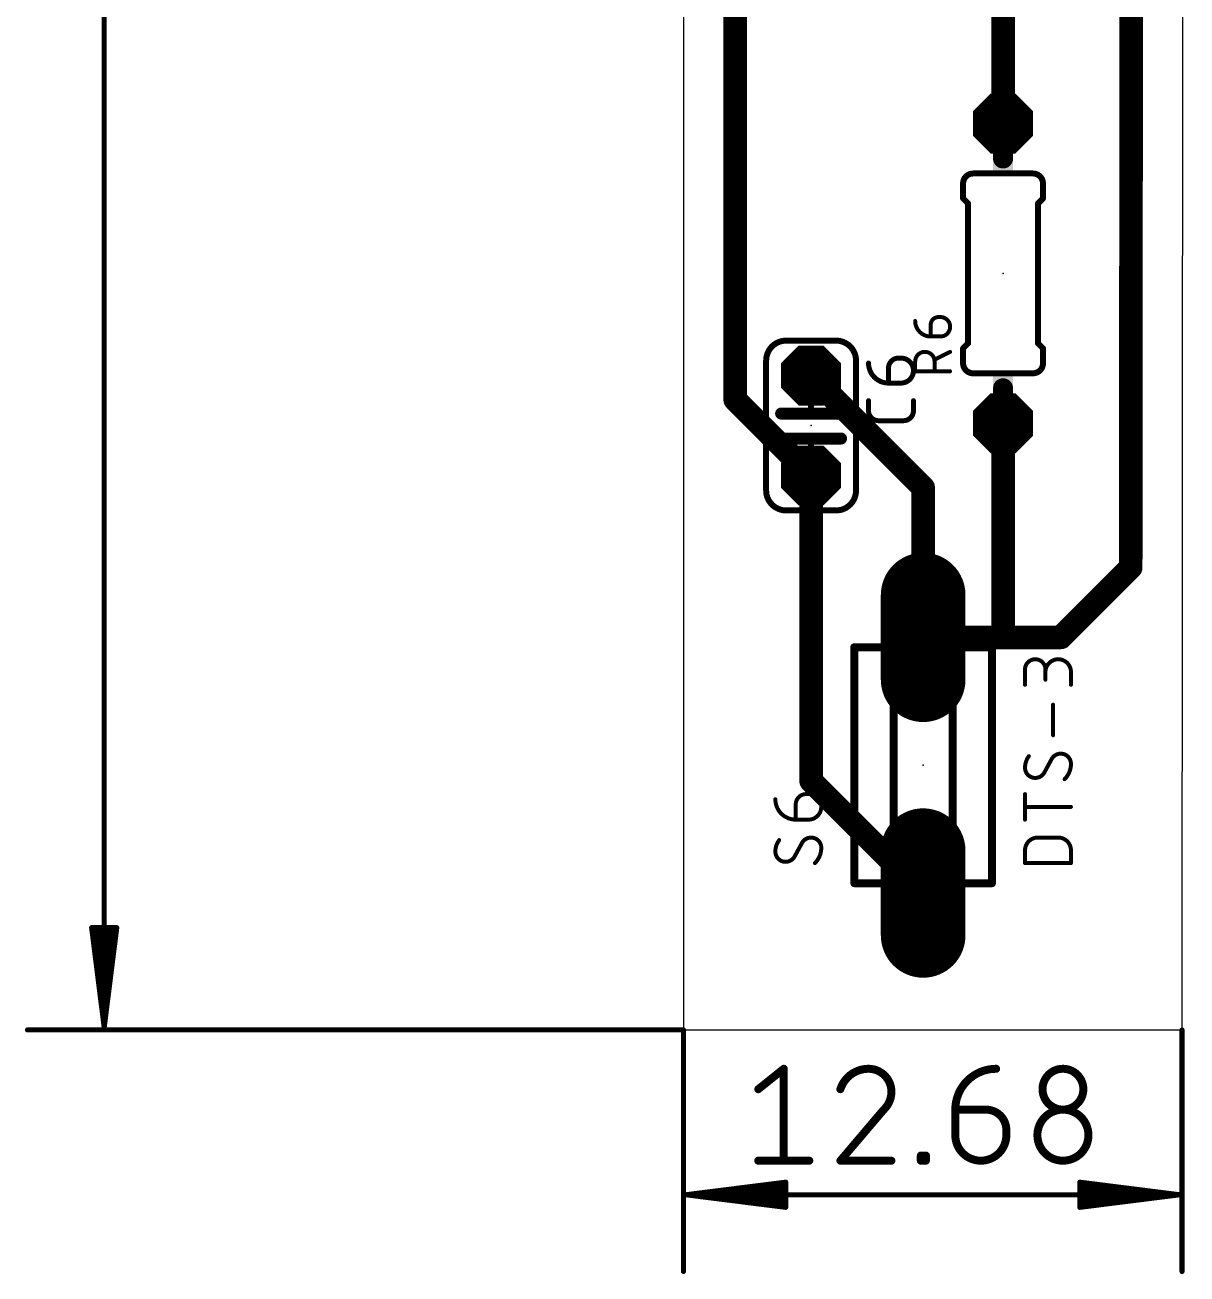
# Model space of a CAD drawing. Extents: x 53 to 97, y 25 to 264.
# Drawn here: x 53.87 to 83.42, y 112.28 to 144.04 of the extents above; entities that cross this region are included whole.
import ezdxf

# ---------------------------------------------------------------- set-up
doc = ezdxf.new("R2010")
doc.units = 0
for name, color, linetype in [('1', 12, 'CONTINUOUS'), ('16', 132, 'CONTINUOUS'), ('17', 110, 'CONTINUOUS'), ('20', 31, 'CONTINUOUS'), ('21', 253, 'CONTINUOUS'), ('23', 53, 'CONTINUOUS'), ('25', 253, 'CONTINUOUS'), ('27', 253, 'CONTINUOUS'), ('29', 253, 'CONTINUOUS'), ('30', 253, 'CONTINUOUS'), ('44', 253, 'CONTINUOUS'), ('51', 253, 'CONTINUOUS')]:
    doc.layers.add(name, color=color, linetype=linetype)

# ---------------------------------------------------------------- blocks, each defined once
blk = doc.blocks.new('OCTAGONP')
at = {"const_width": 0.5}
blk.add_lwpolyline([(-0.25, -0.1036), (-0.25, 0.1036), (-0.1036, 0.25), (0.1036, 0.25), (0.25, 0.1036), (0.25, -0.1036), (0.1036, -0.25), (-0.1036, -0.25), (-0.25, -0.1036), (-0.25, 0.1036)], dxfattribs=at)
blk = doc.blocks.new('RECT')
blk.add_solid([(-0.5, -0.5), (0.5, -0.5), (-0.5, 0.5), (0.5, 0.5)])
blk = doc.blocks.new('LONGP100')
at = {"const_width": 1}
blk.add_lwpolyline([(-0.5, 0), (0.5, 0)], dxfattribs=at)
at = {"const_width": 0.5}
for points in [[(-0.5, 0.25, 1), (-0.5, -0.25)], [(0.5, -0.25, 1), (0.5, 0.25)]]:
    blk.add_lwpolyline(points, format="xyb", dxfattribs=at)

msp = doc.modelspace()

# ---------------------------------------------------------------- linework, layer by layer
at = {"layer": '1'}
for points, const_width in [([(55.88, 118.556), (55.88, 262.495)], 0.13), ([(55.88, 118.556), (55.5608, 121.091)], 0.13), ([(55.5608, 121.091), (56.1992, 121.091)], 0.13), ([(55.88, 118.556), (55.62, 121.091)], 0.13), ([(55.88, 118.556), (55.75, 121.091)], 0.13), ([(56.1992, 121.091), (55.88, 118.556)], 0.13), ([(56.01, 121.091), (55.88, 118.556)], 0.13), ([(56.14, 121.091), (55.88, 118.556)], 0.13), ([(70.612, 118.491), (53.93, 118.491)], 0.13), ([(70.612, 118.491), (70.612, 112.35)], 0.13), ([(83.292, 118.491), (83.292, 112.35)], 0.13), ([(72.5148, 116.9841), (73.1639, 117.5034)], 0.2032), ([(73.1639, 117.5034), (73.1639, 115.1666)], 0.2032), ([(75.7062, 116.4648), (74.6027, 115.1666)], 0.2032), ([(77.5257, 116.4648), (78.3046, 116.4648)], 0.2032), ([(77.5257, 115.8157), (77.5257, 116.4648)], 0.2032), ([(78.8239, 115.9455), (78.8239, 115.8157)], 0.2032), ([(76.6484, 115.1666), (76.6484, 115.2964)], 0.2032), ([(76.6484, 115.2964), (76.7782, 115.2964)], 0.2032), ([(76.7782, 115.2964), (76.7782, 115.1666)], 0.2032), ([(72.5148, 115.1666), (73.813, 115.1666)], 0.2032), ([(74.6027, 115.1666), (75.9009, 115.1666)], 0.2032), ([(76.7782, 115.1666), (76.6484, 115.1666)], 0.2032), ([(70.677, 114.3), (73.212, 114.6192)], 0.13), ([(73.212, 114.6192), (73.212, 113.9808)], 0.13), ([(83.227, 114.3), (80.692, 114.6192)], 0.13), ([(80.692, 114.6192), (80.692, 113.9808)], 0.13), ([(70.677, 114.3), (73.212, 114.56)], 0.13), ([(70.677, 114.3), (73.212, 114.43)], 0.13), ([(70.677, 114.3), (83.227, 114.3)], 0.13), ([(73.212, 113.9808), (70.677, 114.3)], 0.13), ([(73.212, 114.17), (70.677, 114.3)], 0.13), ([(73.212, 114.04), (70.677, 114.3)], 0.13), ([(83.227, 114.3), (80.692, 114.56)], 0.13), ([(83.227, 114.3), (80.692, 114.43)], 0.13), ([(80.692, 113.9808), (83.227, 114.3)], 0.13), ([(80.692, 114.17), (83.227, 114.3)], 0.13), ([(80.692, 114.04), (83.227, 114.3)], 0.13)]:
    msp.add_lwpolyline(points, dxfattribs=dict(at, const_width=const_width))
for points, const_width in [([(55.593, 121.0951, 1), (55.5285, 121.0869)], 0.065), ([(55.5608, 121.1235, 1), (55.5608, 121.0585)], 0.065), ([(55.6523, 121.0943, 1), (55.5877, 121.0877)], 0.065), ([(55.7825, 121.0927, 1), (55.7175, 121.0893)], 0.065), ([(56.0425, 121.0893, 1), (55.9775, 121.0927)], 0.065), ([(56.1723, 121.0877, 1), (56.1077, 121.0943)], 0.065), ([(56.2315, 121.0869, 1), (56.167, 121.0951)], 0.065), ([(56.1992, 121.0585, 1), (56.1992, 121.1235)], 0.065), ([(53.93, 118.5235, 1), (53.93, 118.4585)], 0.065), ([(55.8478, 118.5601, 1), (55.9122, 118.5519)], 0.065), ([(55.8477, 118.5593, 1), (55.9123, 118.5527)], 0.065), ([(55.8475, 118.5543, 1), (55.9125, 118.5577)], 0.065), ([(55.8475, 118.5577, 1), (55.9125, 118.5543)], 0.065), ([(55.8475, 118.556, 1), (55.9125, 118.556)], 0.065), ([(55.8477, 118.5527, 1), (55.9123, 118.5593)], 0.065), ([(55.8478, 118.5519, 1), (55.9122, 118.5601)], 0.065), ([(70.6445, 118.491, 1), (70.5795, 118.491)], 0.065), ([(70.612, 118.4585, 1), (70.612, 118.5235)], 0.065), ([(83.3245, 118.491, 1), (83.2595, 118.491)], 0.065), ([(73.2147, 117.5034, 1), (73.1131, 117.5034)], 0.1016), ([(73.1956, 117.4637, 1), (73.1322, 117.5431)], 0.1016), ([(75.3167, 117.5034, 0.3252), (74.6027, 116.9841)], 0.2032), ([(75.9009, 116.9192, 0.4142), (75.3167, 117.5034)], 0.2032), ([(75.3167, 117.5542, 1), (75.3167, 117.4526)], 0.1016), ([(75.3167, 117.4526, 1), (75.3167, 117.5542)], 0.1016), ([(78.5643, 117.5034, 0.4142), (77.5257, 116.4648)], 0.2032), ([(78.5643, 117.4526, 1), (78.5643, 117.5542)], 0.1016), ([(80.782, 116.9841, 1), (79.7434, 116.9841)], 0.2032), ([(72.4831, 117.0238, 1), (72.5465, 116.9444)], 0.1016), ([(74.5543, 116.9998, 1), (74.651, 116.9685)], 0.1016), ([(75.7062, 116.4648, 0.2053), (75.9009, 116.9192)], 0.2032), ([(75.9517, 116.9192, 1), (75.8501, 116.9192)], 0.1016), ([(75.8501, 116.9192, 1), (75.9517, 116.9192)], 0.1016), ([(79.7434, 116.9841, 1), (80.782, 116.9841)], 0.2032), ([(79.7942, 116.9841, 1), (79.6926, 116.9841)], 0.1016), ([(79.6926, 116.9841, 1), (79.7942, 116.9841)], 0.1016), ([(80.8328, 116.9841, 1), (80.7312, 116.9841)], 0.1016), ([(80.7312, 116.9841, 1), (80.8328, 116.9841)], 0.1016), ([(75.6711, 116.5016, 1), (75.7412, 116.428)], 0.1016), ([(75.7449, 116.4319, 1), (75.6675, 116.4977)], 0.1016), ([(77.5257, 116.5156, 1), (77.5257, 116.414)], 0.1016), ([(77.5765, 116.4648, 1), (77.4749, 116.4648)], 0.1016), ([(78.8239, 115.9455, 0.4142), (78.3046, 116.4648)], 0.2032), ([(78.3046, 116.5156, 1), (78.3046, 116.414)], 0.1016), ([(78.3046, 116.414, 1), (78.3046, 116.5156)], 0.1016), ([(80.9118, 115.8157, 1), (79.6136, 115.8157)], 0.2032), ([(77.4749, 116.4648, 1), (77.5765, 116.4648)], 0.1016), ([(77.5257, 115.8157, 1), (78.8239, 115.8157)], 0.2032), ([(77.5765, 115.8157, 1), (77.4749, 115.8157)], 0.1016), ([(78.8747, 115.9455, 1), (78.7731, 115.9455)], 0.1016), ([(78.7731, 115.9455, 1), (78.8747, 115.9455)], 0.1016), ([(78.8747, 115.8157, 1), (78.7731, 115.8157)], 0.1016), ([(79.6136, 115.8157, 1), (80.9118, 115.8157)], 0.2032), ([(79.6644, 115.8157, 1), (79.5628, 115.8157)], 0.1016), ([(80.9626, 115.8157, 1), (80.861, 115.8157)], 0.1016), ([(77.4749, 115.8157, 1), (77.5765, 115.8157)], 0.1016), ([(78.7731, 115.8157, 1), (78.8747, 115.8157)], 0.1016), ([(79.5628, 115.8157, 1), (79.6644, 115.8157)], 0.1016), ([(80.861, 115.8157, 1), (80.9626, 115.8157)], 0.1016), ([(76.6992, 115.2964, 1), (76.5976, 115.2964)], 0.1016), ([(76.6484, 115.3472, 1), (76.6484, 115.2456)], 0.1016), ([(76.829, 115.2964, 1), (76.7274, 115.2964)], 0.1016), ([(76.7782, 115.2456, 1), (76.7782, 115.3472)], 0.1016), ([(72.5148, 115.2174, 1), (72.5148, 115.1158)], 0.1016), ([(73.1131, 115.1666, 1), (73.2147, 115.1666)], 0.1016), ([(73.813, 115.1158, 1), (73.813, 115.2174)], 0.1016), ([(74.6027, 115.2174, 1), (74.6027, 115.1158)], 0.1016), ([(74.564, 115.1995, 1), (74.6414, 115.1337)], 0.1016), ([(75.9009, 115.1158, 1), (75.9009, 115.2174)], 0.1016), ([(76.6484, 115.2174, 1), (76.6484, 115.1158)], 0.1016), ([(76.5976, 115.1666, 1), (76.6992, 115.1666)], 0.1016), ([(76.7274, 115.1666, 1), (76.829, 115.1666)], 0.1016), ([(76.7782, 115.1158, 1), (76.7782, 115.2174)], 0.1016), ([(73.2445, 114.6192, 1), (73.1795, 114.6192)], 0.065), ([(73.2161, 114.587, 1), (73.2079, 114.6515)], 0.065), ([(80.6961, 114.6515, 1), (80.6879, 114.587)], 0.065), ([(80.7245, 114.6192, 1), (80.6595, 114.6192)], 0.065), ([(70.677, 114.3325, 1), (70.677, 114.2675)], 0.065), ([(70.6811, 114.3322, 1), (70.6729, 114.2678)], 0.065), ([(70.6753, 114.3325, 1), (70.6787, 114.2675)], 0.065), ([(70.6787, 114.3325, 1), (70.6753, 114.2675)], 0.065), ([(70.6803, 114.3323, 1), (70.6737, 114.2677)], 0.065), ([(70.6737, 114.3323, 1), (70.6803, 114.2677)], 0.065), ([(70.6729, 114.3322, 1), (70.6811, 114.2678)], 0.065), ([(73.2153, 114.5277, 1), (73.2087, 114.5923)], 0.065), ([(73.2137, 114.3975, 1), (73.2103, 114.4625)], 0.065), ([(80.6953, 114.5923, 1), (80.6887, 114.5277)], 0.065), ([(80.6937, 114.4625, 1), (80.6903, 114.3975)], 0.065), ([(83.2311, 114.2678, 1), (83.2229, 114.3322)], 0.065), ([(83.2229, 114.2678, 1), (83.2311, 114.3322)], 0.065), ([(83.2303, 114.2677, 1), (83.2237, 114.3323)], 0.065), ([(83.2237, 114.2677, 1), (83.2303, 114.3323)], 0.065), ([(83.2253, 114.2675, 1), (83.2287, 114.3325)], 0.065), ([(83.2287, 114.2675, 1), (83.2253, 114.3325)], 0.065), ([(83.227, 114.2675, 1), (83.227, 114.3325)], 0.065), ([(73.1795, 113.9808, 1), (73.2445, 113.9808)], 0.065), ([(73.2079, 113.9485, 1), (73.2161, 114.013)], 0.065), ([(73.2087, 114.0077, 1), (73.2153, 114.0723)], 0.065), ([(73.2103, 114.1375, 1), (73.2137, 114.2025)], 0.065), ([(80.6903, 114.2025, 1), (80.6937, 114.1375)], 0.065), ([(80.6887, 114.0723, 1), (80.6953, 114.0077)], 0.065), ([(80.6879, 114.013, 1), (80.6961, 113.9485)], 0.065), ([(80.6595, 113.9808, 1), (80.7245, 113.9808)], 0.065), ([(70.5795, 112.35, 1), (70.6445, 112.35)], 0.065), ([(83.2595, 112.35, 1), (83.3245, 112.35)], 0.065)]:
    msp.add_lwpolyline(points, format="xyb", dxfattribs=dict(at, const_width=const_width))
at = {"layer": '16', "const_width": 0.6}
for points in [[(81.9864, 130.2464), (82.042, 193.3626)], [(78.74, 141.5364), (78.74, 155.523)], [(71.928, 134.5181), (71.928, 147.32)], [(73.8581, 135.128), (76.708, 132.2781)], [(73.8581, 132.588), (71.928, 134.5181)], [(78.74, 133.9164), (78.74, 128.472)], [(73.8581, 132.588), (73.8581, 124.8219)], [(76.708, 132.2781), (76.708, 128.472)], [(80.212, 128.472), (81.9864, 130.2464)], [(76.708, 128.472), (78.74, 128.472)], [(78.74, 128.472), (80.212, 128.472)], [(73.8581, 124.8219), (76.708, 121.972)]]:
    msp.add_lwpolyline(points, dxfattribs=at)
at = {"layer": '16', "const_width": 0.3}
for points in [[(78.59, 141.5364, 1), (78.89, 141.5364)], [(73.9642, 135.2341, 1), (73.752, 135.0219)], [(72.0341, 134.6242, 1), (71.8219, 134.412)], [(71.778, 134.5181, 1), (72.078, 134.5181)], [(78.89, 133.9164, 1), (78.59, 133.9164)], [(74.0081, 132.588, 1), (73.7081, 132.588)], [(73.752, 132.4819, 1), (73.9642, 132.6941)], [(76.858, 132.2781, 1), (76.558, 132.2781)], [(76.6019, 132.172, 1), (76.8141, 132.3842)], [(82.0924, 130.1403, 1), (81.8803, 130.3524)], [(81.8364, 130.2465, 1), (82.1364, 130.2462)], [(76.708, 128.622, 1), (76.708, 128.322)], [(76.558, 128.472, 1), (76.858, 128.472)], [(78.74, 128.622, 1), (78.74, 128.322)], [(78.59, 128.472, 1), (78.89, 128.472)], [(78.74, 128.322, 1), (78.74, 128.622)], [(80.1059, 128.5781, 1), (80.3181, 128.3659)], [(80.212, 128.322, 1), (80.212, 128.622)], [(73.9642, 124.928, 1), (73.752, 124.7158)], [(73.7081, 124.8219, 1), (74.0081, 124.8219)], [(76.6019, 121.8659, 1), (76.8141, 122.0781)]]:
    msp.add_lwpolyline(points, format="xyb", dxfattribs=at)
at = {"layer": '20'}
for p, q in [((70.612, 262.56), (70.612, 118.491)), ((83.292, 118.491), (83.419, 262.56)), ((70.612, 118.491), (83.292, 118.491))]:
    msp.add_line(p, q, dxfattribs=at)
at = {"layer": '21'}
for points, const_width in [([(77.978, 140.2664, 0.4142), (77.724, 140.0124)], 0.1524), ([(77.7621, 140.0124, 1), (77.6859, 140.0124)], 0.0762), ([(77.6859, 140.0124, 1), (77.7621, 140.0124)], 0.0762), ([(77.978, 140.3045, 1), (77.978, 140.2283)], 0.0762), ([(77.978, 140.2283, 1), (77.978, 140.3045)], 0.0762), ([(79.756, 140.0124, 0.4142), (79.502, 140.2664)], 0.1524), ([(79.502, 140.3045, 1), (79.502, 140.2283)], 0.0762), ([(79.502, 140.2283, 1), (79.502, 140.3045)], 0.0762), ([(79.7941, 140.0124, 1), (79.7179, 140.0124)], 0.0762), ([(79.7179, 140.0124, 1), (79.7941, 140.0124)], 0.0762), ([(77.6859, 139.6314, 1), (77.7621, 139.6314)], 0.0762), ([(77.7509, 139.6583, 1), (77.6971, 139.6045)], 0.0762), ([(77.8891, 139.5044, 1), (77.8129, 139.5044)], 0.0762), ([(77.8241, 139.4775, 1), (77.8779, 139.5313)], 0.0762), ([(79.6671, 139.5044, 1), (79.5909, 139.5044)], 0.0762), ([(79.6021, 139.5313, 1), (79.6559, 139.4775)], 0.0762), ([(79.7179, 139.6314, 1), (79.7941, 139.6314)], 0.0762), ([(79.7829, 139.6045, 1), (79.7291, 139.6583)], 0.0762), ([(73.2231, 136.017, 0.4142), (72.7151, 135.509)], 0.1524), ([(73.2231, 136.0551, 1), (73.2231, 135.9789)], 0.0762), ([(73.2231, 135.9789, 1), (73.2231, 136.0551)], 0.0762), ([(75.0011, 135.509, 0.4142), (74.4931, 136.017)], 0.1524), ([(74.4931, 136.0551, 1), (74.4931, 135.9789)], 0.0762), ([(74.4931, 135.9789, 1), (74.4931, 136.0551)], 0.0762), ([(77.8129, 135.9484, 1), (77.8891, 135.9484)], 0.0762), ([(77.8779, 135.9215, 1), (77.8241, 135.9753)], 0.0762), ([(79.5909, 135.9484, 1), (79.6671, 135.9484)], 0.0762), ([(79.6559, 135.9753, 1), (79.6021, 135.9215)], 0.0762), ([(77.7621, 135.8214, 1), (77.6859, 135.8214)], 0.0762), ([(77.6971, 135.8483, 1), (77.7509, 135.7945)], 0.0762), ([(79.7941, 135.8214, 1), (79.7179, 135.8214)], 0.0762), ([(79.7291, 135.7945, 1), (79.7829, 135.8483)], 0.0762), ([(72.7532, 135.509, 1), (72.677, 135.509)], 0.0762), ([(72.677, 135.509, 1), (72.7532, 135.509)], 0.0762), ([(75.0392, 135.509, 1), (74.963, 135.509)], 0.0762), ([(74.963, 135.509, 1), (75.0392, 135.509)], 0.0762), ([(77.724, 135.4404, 0.4142), (77.978, 135.1864)], 0.1524), ([(77.7621, 135.4404, 1), (77.6859, 135.4404)], 0.0762), ([(77.6859, 135.4404, 1), (77.7621, 135.4404)], 0.0762), ([(79.502, 135.1864, 0.4142), (79.756, 135.4404)], 0.1524), ([(79.7941, 135.4404, 1), (79.7179, 135.4404)], 0.0762), ([(79.7179, 135.4404, 1), (79.7941, 135.4404)], 0.0762), ([(77.978, 135.2245, 1), (77.978, 135.1483)], 0.0762), ([(77.978, 135.1483, 1), (77.978, 135.2245)], 0.0762), ([(79.502, 135.2245, 1), (79.502, 135.1483)], 0.0762), ([(79.502, 135.1483, 1), (79.502, 135.2245)], 0.0762), ([(73.0961, 134.239, 1), (73.0961, 134.0866)], 0.1524), ([(74.6201, 134.0866, 1), (74.6201, 134.239)], 0.1524), ([(73.0961, 133.604, 1), (73.0961, 133.4516)], 0.1524), ([(74.6201, 133.4516, 1), (74.6201, 133.604)], 0.1524), ([(72.7151, 132.207, 0.4142), (73.2231, 131.699)], 0.1524), ([(72.7532, 132.207, 1), (72.677, 132.207)], 0.0762), ([(72.677, 132.207, 1), (72.7532, 132.207)], 0.0762), ([(74.4931, 131.699, 0.4142), (75.0011, 132.207)], 0.1524), ([(75.0392, 132.207, 1), (74.963, 132.207)], 0.0762), ([(74.963, 132.207, 1), (75.0392, 132.207)], 0.0762), ([(73.2231, 131.7371, 1), (73.2231, 131.6609)], 0.0762), ([(73.2231, 131.6609, 1), (73.2231, 131.7371)], 0.0762), ([(74.4931, 131.7371, 1), (74.4931, 131.6609)], 0.0762), ([(74.4931, 131.6609, 1), (74.4931, 131.7371)], 0.0762), ([(75.0088, 128.222, 1), (74.9072, 128.222)], 0.1016), ([(74.958, 128.2728, 1), (74.958, 128.1712)], 0.1016), ([(75.208, 128.1712, 1), (75.208, 128.2728)], 0.1016), ([(78.208, 128.2728, 1), (78.208, 128.1712)], 0.1016), ([(78.5088, 128.222, 1), (78.4072, 128.222)], 0.1016), ([(78.458, 128.1712, 1), (78.458, 128.2728)], 0.1016), ([(76.0088, 126.222, 1), (75.9072, 126.222)], 0.1016), ([(77.5088, 126.222, 1), (77.4072, 126.222)], 0.1016), ([(75.9072, 124.222, 1), (76.0088, 124.222)], 0.1016), ([(77.4072, 124.222, 1), (77.5088, 124.222)], 0.1016), ([(74.958, 122.2728, 1), (74.958, 122.1712)], 0.1016), ([(74.9072, 122.222, 1), (75.0088, 122.222)], 0.1016), ([(75.208, 122.1712, 1), (75.208, 122.2728)], 0.1016), ([(78.208, 122.2728, 1), (78.208, 122.1712)], 0.1016), ([(78.4072, 122.222, 1), (78.5088, 122.222)], 0.1016), ([(78.458, 122.1712, 1), (78.458, 122.2728)], 0.1016)]:
    msp.add_lwpolyline(points, format="xyb", dxfattribs=dict(at, const_width=const_width))
for points, const_width in [([(77.724, 140.0124), (77.724, 139.6314)], 0.1524), ([(79.502, 140.2664), (77.978, 140.2664)], 0.1524), ([(79.756, 140.0124), (79.756, 139.6314)], 0.1524), ([(77.851, 139.5044), (77.724, 139.6314)], 0.1524), ([(77.851, 139.5044), (77.851, 135.9484)], 0.1524), ([(79.629, 139.5044), (79.756, 139.6314)], 0.1524), ([(79.629, 139.5044), (79.629, 135.9484)], 0.1524), ([(73.2231, 136.017), (74.4931, 136.017)], 0.1524), ([(77.851, 135.9484), (77.724, 135.8214)], 0.1524), ([(79.629, 135.9484), (79.756, 135.8214)], 0.1524), ([(77.724, 135.4404), (77.724, 135.8214)], 0.1524), ([(79.756, 135.4404), (79.756, 135.8214)], 0.1524), ([(72.7151, 132.207), (72.7151, 135.509)], 0.1524), ([(75.0011, 132.207), (75.0011, 135.509)], 0.1524), ([(79.502, 135.1864), (77.978, 135.1864)], 0.1524), ([(74.6201, 134.1628), (73.0961, 134.1628)], 0.3048), ([(74.6201, 133.5278), (73.0961, 133.5278)], 0.3048), ([(73.2231, 131.699), (74.4931, 131.699)], 0.1524), ([(74.958, 122.222), (74.958, 128.222)], 0.2032), ([(74.958, 128.222), (75.208, 128.222)], 0.2032), ([(78.208, 128.222), (78.458, 128.222)], 0.2032), ([(78.458, 128.222), (78.458, 122.222)], 0.2032), ([(75.958, 124.222), (75.958, 126.222)], 0.2032), ([(77.458, 124.222), (77.458, 126.222)], 0.2032), ([(74.958, 122.222), (75.208, 122.222)], 0.2032), ([(78.458, 122.222), (78.208, 122.222)], 0.2032)]:
    msp.add_lwpolyline(points, dxfattribs=dict(at, const_width=const_width))
at = {"layer": '23'}
for p in [(78.74, 137.7264), (73.8581, 133.858), (76.708, 125.222)]:
    msp.add_point(p, dxfattribs=at)
at = {"layer": '25'}
for points, const_width in [([(76.5048, 136.5173, 0.4142), (76.8999, 136.1222)], 0.1016), ([(76.5302, 136.5173, 1), (76.4794, 136.5173)], 0.0508), ([(77.0975, 136.6161, 0.4142), (76.8999, 136.4185)], 0.1016), ([(77.0975, 136.6415, 1), (77.0975, 136.5907)], 0.0508), ([(77.0975, 136.5907, 1), (77.0975, 136.6415)], 0.0508), ([(77.1469, 136.1222, 1), (77.1469, 136.6161)], 0.1016), ([(77.1469, 136.6415, 1), (77.1469, 136.5907)], 0.0508), ([(77.1469, 136.5907, 1), (77.1469, 136.6415)], 0.0508), ([(76.9253, 136.4185, 1), (76.8745, 136.4185)], 0.0508), ([(76.8745, 136.4185, 1), (76.9253, 136.4185)], 0.0508), ([(76.8999, 136.1476, 1), (76.8999, 136.0968)], 0.0508), ([(76.8745, 136.1222, 1), (76.9253, 136.1222)], 0.0508), ([(76.8999, 136.0968, 1), (76.8999, 136.1476)], 0.0508), ([(77.1469, 136.1476, 1), (77.1469, 136.0968)], 0.0508), ([(77.1469, 136.0968, 1), (77.1469, 136.1476)], 0.0508), ([(76.0806, 135.5725, 0.4142), (75.8266, 135.3185)], 0.127), ([(76.0806, 135.6043, 1), (76.0806, 135.5408)], 0.0635), ([(76.0806, 135.5408, 1), (76.0806, 135.6043)], 0.0635), ([(76.1441, 134.9375, 1), (76.1441, 135.5725)], 0.127), ([(76.1441, 135.6043, 1), (76.1441, 135.5408)], 0.0635), ([(76.1441, 135.5408, 1), (76.1441, 135.6043)], 0.0635), ([(76.9987, 135.4841, 1), (76.5048, 135.4841)], 0.1016), ([(77.4052, 135.7084, 1), (77.3824, 135.7538)], 0.0508), ([(75.3186, 135.4455, 0.4142), (75.8266, 134.9375)], 0.127), ([(75.3504, 135.4455, 1), (75.2869, 135.4455)], 0.0635), ([(75.8584, 135.3185, 1), (75.7948, 135.3185)], 0.0635), ([(75.7948, 135.3185, 1), (75.8584, 135.3185)], 0.0635), ([(76.5302, 135.4841, 1), (76.4794, 135.4841)], 0.0508), ([(76.4794, 135.4841, 1), (76.5302, 135.4841)], 0.0508), ([(76.5048, 135.2626, 1), (76.5048, 135.2118)], 0.0508), ([(76.9873, 135.5562, 1), (77.01, 135.5108)], 0.0508), ([(77.0241, 135.4841, 1), (76.9733, 135.4841)], 0.0508), ([(76.9733, 135.4841, 1), (77.0241, 135.4841)], 0.0508), ([(77.3938, 135.2118, 1), (77.3938, 135.2626)], 0.0508), ([(75.7948, 134.9375, 1), (75.8584, 134.9375)], 0.0635), ([(75.8266, 134.9692, 1), (75.8266, 134.9058)], 0.0635), ([(75.8266, 134.9058, 1), (75.8266, 134.9692)], 0.0635), ([(76.1441, 134.9692, 1), (76.1441, 134.9058)], 0.0635), ([(76.1441, 134.9058, 1), (76.1441, 134.9692)], 0.0635), ([(76.4794, 135.2372, 1), (76.5302, 135.2372)], 0.0508), ([(76.9733, 135.2372, 1), (77.0241, 135.2372)], 0.0508), ([(75.3504, 134.4893, 1), (75.2869, 134.4893)], 0.0635), ([(76.4934, 134.4893, 1), (76.4299, 134.4893)], 0.0635), ([(75.3186, 134.2353, 0.4142), (75.5726, 133.9813)], 0.127), ([(75.3504, 134.2353, 1), (75.2869, 134.2353)], 0.0635), ([(75.2869, 134.2353, 1), (75.3504, 134.2353)], 0.0635), ([(75.5726, 134.013, 1), (75.5726, 133.9495)], 0.0635), ([(75.5726, 133.9495, 1), (75.5726, 134.013)], 0.0635), ([(76.2076, 133.9813, 0.4142), (76.4616, 134.2353)], 0.127), ([(76.2076, 134.013, 1), (76.2076, 133.9495)], 0.0635), ([(76.2076, 133.9495, 1), (76.2076, 134.013)], 0.0635), ([(76.4934, 134.2353, 1), (76.4299, 134.2353)], 0.0635), ([(76.4299, 134.2353, 1), (76.4934, 134.2353)], 0.0635), ([(73.7277, 124.4868, 0.4142), (73.4681, 124.2272)], 0.1016), ([(73.7277, 124.5122, 1), (73.7277, 124.4614)], 0.0508), ([(73.7277, 124.4614, 1), (73.7277, 124.5122)], 0.0508), ([(73.7926, 123.8377, 1), (73.7926, 124.4868)], 0.1016), ([(73.7926, 124.5122, 1), (73.7926, 124.4614)], 0.0508), ([(73.7926, 124.4614, 1), (73.7926, 124.5122)], 0.0508), ([(72.9488, 124.357, 0.4142), (73.4681, 123.8377)], 0.1016), ([(72.9742, 124.357, 1), (72.9234, 124.357)], 0.0508), ([(73.4935, 124.2272, 1), (73.4427, 124.2272)], 0.0508), ([(73.4427, 124.2272, 1), (73.4935, 124.2272)], 0.0508), ([(73.4681, 123.8631, 1), (73.4681, 123.8123)], 0.0508), ([(73.4427, 123.8377, 1), (73.4935, 123.8377)], 0.0508), ([(73.4681, 123.8123, 1), (73.4681, 123.8631)], 0.0508), ([(73.7926, 123.8631, 1), (73.7926, 123.8123)], 0.0508), ([(73.7926, 123.8123, 1), (73.7926, 123.8631)], 0.0508), ([(73.0462, 123.317, 0.1623), (72.9488, 123.0249)], 0.1016), ([(73.0665, 123.3018, 1), (73.0258, 123.3322)], 0.0508), ([(73.8576, 123.3819, 0.2656), (73.6304, 123.2521)], 0.1016), ([(73.6085, 123.265, 1), (73.6523, 123.2392)], 0.0508), ([(73.6527, 123.2399, 1), (73.6081, 123.2643)], 0.0508), ([(74.1172, 123.1223, 0.4142), (73.8576, 123.3819)], 0.1016), ([(73.8576, 123.4073, 1), (73.8576, 123.3565)], 0.0508), ([(73.8576, 123.3565, 1), (73.8576, 123.4073)], 0.0508), ([(72.9488, 123.0249, 0.4142), (73.2084, 122.7653)], 0.1016), ([(72.9742, 123.0249, 1), (72.9234, 123.0249)], 0.0508), ([(72.9234, 123.0249, 1), (72.9742, 123.0249)], 0.0508), ([(73.2084, 122.7653, 0.2656), (73.4356, 122.8951)], 0.1016), ([(73.4133, 122.9072, 1), (73.4579, 122.8829)], 0.0508), ([(73.4575, 122.8822, 1), (73.4138, 122.908)], 0.0508), ([(73.9549, 122.7328, 0.2), (74.1172, 123.1223)], 0.1016), ([(74.1426, 123.1223, 1), (74.0918, 123.1223)], 0.0508), ([(74.0918, 123.1223, 1), (74.1426, 123.1223)], 0.0508), ([(73.2084, 122.7907, 1), (73.2084, 122.7399)], 0.0508), ([(73.2084, 122.7399, 1), (73.2084, 122.7907)], 0.0508), ([(73.937, 122.7508, 1), (73.9728, 122.7148)], 0.0508)]:
    msp.add_lwpolyline(points, format="xyb", dxfattribs=dict(at, const_width=const_width))
for points, const_width in [([(77.0975, 136.6161), (77.1469, 136.6161)], 0.1016), ([(76.8999, 136.1222), (76.8999, 136.4185)], 0.1016), ([(77.1469, 136.1222), (76.8999, 136.1222)], 0.1016), ([(76.0806, 135.5725), (76.1441, 135.5725)], 0.127), ([(77.3938, 135.7311), (76.9987, 135.5335)], 0.1016), ([(75.8266, 134.9375), (75.8266, 135.3185)], 0.127), ([(76.5048, 135.2372), (76.5048, 135.4841)], 0.1016), ([(77.3938, 135.2372), (76.5048, 135.2372)], 0.1016), ([(76.9987, 135.4841), (76.9987, 135.2372)], 0.1016), ([(76.1441, 134.9375), (75.8266, 134.9375)], 0.127), ([(75.3186, 134.2353), (75.3186, 134.4893)], 0.127), ([(76.4616, 134.4893), (76.4616, 134.2353)], 0.127), ([(76.2076, 133.9813), (75.5726, 133.9813)], 0.127), ([(73.7277, 124.4868), (73.7926, 124.4868)], 0.1016), ([(73.4681, 123.8377), (73.4681, 124.2272)], 0.1016), ([(73.7926, 123.8377), (73.4681, 123.8377)], 0.1016), ([(73.6304, 123.2521), (73.4356, 122.8951)], 0.1016)]:
    msp.add_lwpolyline(points, dxfattribs=dict(at, const_width=const_width))
at = {"layer": '27'}
for points, const_width in [([(79.8181, 127.6562, 1), (79.2988, 127.6562)], 0.1016), ([(79.3242, 127.6562, 1), (79.2734, 127.6562)], 0.0508), ([(79.2734, 127.6562, 1), (79.3242, 127.6562)], 0.0508), ([(80.4672, 127.5912, 1), (79.8181, 127.5912)], 0.1016), ([(79.8435, 127.6562, 1), (79.7927, 127.6562)], 0.0508), ([(79.7927, 127.6562, 1), (79.8435, 127.6562)], 0.0508), ([(79.7927, 127.5912, 1), (79.8435, 127.5912)], 0.0508), ([(79.7927, 127.3965, 1), (79.8435, 127.3965)], 0.0508), ([(80.4926, 127.5912, 1), (80.4418, 127.5912)], 0.0508), ([(80.4418, 127.5912, 1), (80.4926, 127.5912)], 0.0508), ([(79.2734, 127.2667, 1), (79.3242, 127.2667)], 0.0508), ([(80.4418, 127.2667, 1), (80.4926, 127.2667)], 0.0508), ([(80.0382, 126.7615, 1), (79.9874, 126.7615)], 0.0508), ([(79.9874, 125.9826, 1), (80.0382, 125.9826)], 0.0508), ([(79.3962, 125.4506, 0.1623), (79.2988, 125.1585)], 0.1016), ([(79.4165, 125.4354, 1), (79.3758, 125.4658)], 0.0508), ([(80.2076, 125.5155, 0.2656), (79.9804, 125.3857)], 0.1016), ([(80.4672, 125.2559, 0.4142), (80.2076, 125.5155)], 0.1016), ([(80.2076, 125.5409, 1), (80.2076, 125.4901)], 0.0508), ([(80.2076, 125.4901, 1), (80.2076, 125.5409)], 0.0508), ([(79.2988, 125.1585, 0.4142), (79.5584, 124.8988)], 0.1016), ([(79.3242, 125.1585, 1), (79.2734, 125.1585)], 0.0508), ([(79.2734, 125.1585, 1), (79.3242, 125.1585)], 0.0508), ([(79.9585, 125.3986, 1), (80.0023, 125.3728)], 0.0508), ([(80.0027, 125.3735, 1), (79.9581, 125.3978)], 0.0508), ([(80.3049, 124.8664, 0.2), (80.4672, 125.2559)], 0.1016), ([(80.4926, 125.2559, 1), (80.4418, 125.2559)], 0.0508), ([(80.4418, 125.2559, 1), (80.4926, 125.2559)], 0.0508), ([(79.5584, 124.8988, 0.2656), (79.7856, 125.0287)], 0.1016), ([(79.5584, 124.9242, 1), (79.5584, 124.8734)], 0.0508), ([(79.5584, 124.8734, 1), (79.5584, 124.9242)], 0.0508), ([(79.7633, 125.0408, 1), (79.8079, 125.0165)], 0.0508), ([(79.8075, 125.0158, 1), (79.7638, 125.0416)], 0.0508), ([(80.287, 124.8844, 1), (80.3228, 124.8484)], 0.0508), ([(79.3242, 124.4868, 1), (79.2734, 124.4868)], 0.0508), ([(79.2988, 124.1877, 1), (79.2988, 124.1368)], 0.0508), ([(80.4672, 124.1368, 1), (80.4672, 124.1877)], 0.0508), ([(79.2734, 123.8377, 1), (79.3242, 123.8377)], 0.0508), ([(79.6234, 123.3819, 0.4142), (79.2988, 123.0574)], 0.1016), ([(79.6234, 123.4073, 1), (79.6234, 123.3565)], 0.0508), ([(79.6234, 123.3565, 1), (79.6234, 123.4073)], 0.0508), ([(80.4672, 123.0574, 0.4142), (80.1426, 123.3819)], 0.1016), ([(80.1426, 123.4073, 1), (80.1426, 123.3565)], 0.0508), ([(80.1426, 123.3565, 1), (80.1426, 123.4073)], 0.0508), ([(79.3242, 123.0574, 1), (79.2734, 123.0574)], 0.0508), ([(79.2734, 123.0574, 1), (79.3242, 123.0574)], 0.0508), ([(80.4926, 123.0574, 1), (80.4418, 123.0574)], 0.0508), ([(80.4418, 123.0574, 1), (80.4926, 123.0574)], 0.0508), ([(79.2988, 122.7582, 1), (79.2988, 122.7074)], 0.0508), ([(79.2734, 122.7328, 1), (79.3242, 122.7328)], 0.0508), ([(80.4418, 122.7328, 1), (80.4926, 122.7328)], 0.0508), ([(80.4672, 122.7074, 1), (80.4672, 122.7582)], 0.0508)]:
    msp.add_lwpolyline(points, format="xyb", dxfattribs=dict(at, const_width=const_width))
at = {"layer": '27', "const_width": 0.1016}
for points in [[(79.2988, 127.2667), (79.2988, 127.6562)], [(79.8181, 127.6562), (79.8181, 127.3965)], [(80.4672, 127.2667), (80.4672, 127.5912)], [(80.0128, 125.9826), (80.0128, 126.7615)], [(79.9804, 125.3857), (79.7856, 125.0287)], [(79.2988, 123.8377), (79.2988, 124.4868)], [(80.4672, 124.1623), (79.2988, 124.1623)], [(79.6234, 123.3819), (80.1426, 123.3819)], [(79.2988, 122.7328), (79.2988, 123.0574)], [(80.4672, 123.0574), (80.4672, 122.7328)], [(80.4672, 122.7328), (79.2988, 122.7328)]]:
    msp.add_lwpolyline(points, dxfattribs=at)
at = {"layer": '44'}
for centre, radius in [((78.74, 141.5364), 0.4064), ((73.8581, 135.128), 0.4064), ((78.74, 133.9164), 0.4064), ((73.8581, 132.588), 0.4064), ((76.708, 128.472), 0.65), ((76.708, 121.972), 0.65)]:
    msp.add_circle(centre, radius, dxfattribs=at)
at = {"layer": '51'}
for points, const_width in [([(78.74, 141.5364), (78.74, 140.6474)], 0.508), ([(73.8581, 135.128), (73.8581, 134.1628)], 0.1524), ([(78.74, 133.9164), (78.74, 134.8054)], 0.508), ([(73.8581, 132.588), (73.8581, 133.5278)], 0.1524), ([(74.958, 122.222), (74.958, 128.222)], 0.2032), ([(74.958, 128.222), (78.458, 128.222)], 0.2032), ([(78.458, 128.222), (78.458, 122.222)], 0.2032), ([(75.958, 123.722), (75.958, 126.722)], 0.2032), ([(75.958, 126.722), (77.458, 126.722)], 0.2032), ([(77.458, 126.722), (77.458, 123.722)], 0.2032), ([(77.458, 123.722), (75.958, 123.722)], 0.2032), ([(78.458, 122.222), (74.958, 122.222)], 0.2032)]:
    msp.add_lwpolyline(points, dxfattribs=dict(at, const_width=const_width))
for points, const_width in [([(78.867, 141.5364, 1), (78.613, 141.5364)], 0.254), ([(78.613, 140.6474, 1), (78.867, 140.6474)], 0.254), ([(73.8962, 135.128, 1), (73.82, 135.128)], 0.0762), ([(78.867, 134.8054, 1), (78.613, 134.8054)], 0.254), ([(73.82, 134.1628, 1), (73.8962, 134.1628)], 0.0762), ([(78.613, 133.9164, 1), (78.867, 133.9164)], 0.254), ([(73.8962, 133.5278, 1), (73.82, 133.5278)], 0.0762), ([(73.82, 132.588, 1), (73.8962, 132.588)], 0.0762), ([(75.0088, 128.222, 1), (74.9072, 128.222)], 0.1016), ([(74.958, 128.2728, 1), (74.958, 128.1712)], 0.1016), ([(78.5088, 128.222, 1), (78.4072, 128.222)], 0.1016), ([(78.458, 128.1712, 1), (78.458, 128.2728)], 0.1016), ([(76.0088, 126.722, 1), (75.9072, 126.722)], 0.1016), ([(75.958, 126.7728, 1), (75.958, 126.6712)], 0.1016), ([(77.5088, 126.722, 1), (77.4072, 126.722)], 0.1016), ([(77.458, 126.6712, 1), (77.458, 126.7728)], 0.1016), ([(75.958, 123.7728, 1), (75.958, 123.6712)], 0.1016), ([(75.9072, 123.722, 1), (76.0088, 123.722)], 0.1016), ([(77.4072, 123.722, 1), (77.5088, 123.722)], 0.1016), ([(77.458, 123.6712, 1), (77.458, 123.7728)], 0.1016), ([(74.958, 122.2728, 1), (74.958, 122.1712)], 0.1016), ([(74.9072, 122.222, 1), (75.0088, 122.222)], 0.1016), ([(78.4072, 122.222, 1), (78.5088, 122.222)], 0.1016), ([(78.458, 122.1712, 1), (78.458, 122.2728)], 0.1016)]:
    msp.add_lwpolyline(points, format="xyb", dxfattribs=dict(at, const_width=const_width))

# ---------------------------------------------------------------- block references
at = {"layer": '17'}
for name, p, xscale, yscale, rotation in [('OCTAGONP', (78.74, 141.5364), 1.3208, 1.3208, 90), ('OCTAGONP', (78.74, 141.5364), 1.3208, 1.3208, 90), ('OCTAGONP', (73.8581, 135.128), 1.3208, 1.3208, 270), ('OCTAGONP', (73.8581, 135.128), 1.3208, 1.3208, 270), ('OCTAGONP', (78.74, 133.9164), 1.3208, 1.3208, 90), ('OCTAGONP', (78.74, 133.9164), 1.3208, 1.3208, 90), ('OCTAGONP', (73.8581, 132.588), 1.3208, 1.3208, 270), ('OCTAGONP', (73.8581, 132.588), 1.3208, 1.3208, 270), ('LONGP100', (76.708, 128.472), 1.95, 1.95, 90), ('LONGP100', (76.708, 128.472), 1.95, 1.95, 90), ('LONGP100', (76.708, 121.972), 1.95, 1.95, 90), ('LONGP100', (76.708, 121.972), 1.95, 1.95, 90)]:
    msp.add_blockref(name, p, dxfattribs=dict(at, xscale=xscale, yscale=yscale, rotation=rotation))
at = {"layer": '21', "xscale": 0.381, "yscale": 0.508, "rotation": 90}
for p in [(78.74, 140.4569), (78.74, 134.9959)]:
    msp.add_blockref('RECT', p, dxfattribs=at)
at = {"layer": '29'}
for name, p, xscale, yscale, rotation in [('OCTAGONP', (78.74, 141.5364), 1.524, 1.524, 90), ('OCTAGONP', (73.8581, 135.128), 1.524, 1.524, 270), ('OCTAGONP', (78.74, 133.9164), 1.524, 1.524, 90), ('OCTAGONP', (73.8581, 132.588), 1.524, 1.524, 270), ('LONGP100', (76.708, 128.472), 2.1532, 2.1532, 90), ('LONGP100', (76.708, 121.972), 2.1532, 2.1532, 90)]:
    msp.add_blockref(name, p, dxfattribs=dict(at, xscale=xscale, yscale=yscale, rotation=rotation))
at = {"layer": '30'}
for name, p, xscale, yscale, rotation in [('OCTAGONP', (78.74, 141.5364), 1.524, 1.524, 90), ('OCTAGONP', (73.8581, 135.128), 1.524, 1.524, 270), ('OCTAGONP', (78.74, 133.9164), 1.524, 1.524, 90), ('OCTAGONP', (73.8581, 132.588), 1.524, 1.524, 270), ('LONGP100', (76.708, 128.472), 2.1532, 2.1532, 90), ('LONGP100', (76.708, 121.972), 2.1532, 2.1532, 90)]:
    msp.add_blockref(name, p, dxfattribs=dict(at, xscale=xscale, yscale=yscale, rotation=rotation))

doc.saveas('drawing.dxf')
